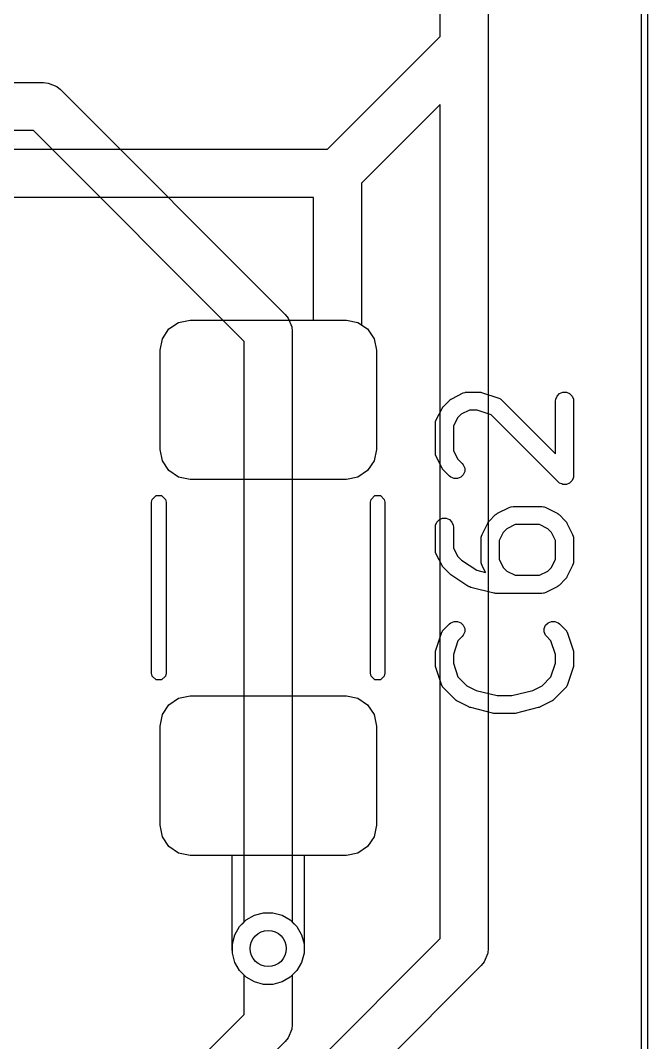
# Model space of a CAD drawing. Header units: inches. Extents: x 1.3 to 5.24, y -7.03 to -1.12.
# Drawn here: x 5.0318 to 5.2372, y -3.0426 to -2.708 of the extents above; entities that cross this region are included whole.
import ezdxf

# ---------------------------------------------------------------- set-up
doc = ezdxf.new("R2010")
doc.units = ezdxf.units.IN
doc.header["$MEASUREMENT"] = 0
for name, color, linetype, true_color in [('B.Cu', 153, 'CONTINUOUS', 0x4d7fc4), ('B.Mask', 4, 'CONTINUOUS', 0x02ffee), ('B.Paste', 132, 'CONTINUOUS', 0x00c2c2), ('B.Silkscreen', 31, 'CONTINUOUS', 0xe8b2a7), ('Edge.Cuts', 254, 'CONTINUOUS', 0xd0d2cd), ('F.Cu', 13, 'CONTINUOUS', 0xc83434), ('F.Mask', 201, 'CONTINUOUS', 0xd864ff), ('F.Paste', 253, 'CONTINUOUS', 0xb4a09a), ('F.Silkscreen', 41, 'CONTINUOUS', 0xf2eda1), ('In1.Cu', 91, 'CONTINUOUS', 0x7fc87f), ('In2.Cu', 33, 'CONTINUOUS', 0xce7d2c)]:
    doc.layers.add(name, color=color, linetype=linetype, true_color=true_color)

msp = doc.modelspace()

# ---------------------------------------------------------------- linework, layer by layer
at = {"layer": 'B.Cu', "linetype": 'CONTINUOUS'}
for p, q in [((5.23524, -7.02657), (5.23524, -1.12303)), ((5.2372, -1.12205), (5.2372, -7.02756)), ((4.88515, -2.72835), (5.03937, -2.72835)), ((5.03937, -2.72835), (5.04091, -2.7285)), ((5.04091, -2.7285), (5.04374, -2.72967)), ((5.04374, -2.72967), (5.04494, -2.73065)), ((5.04494, -2.73065), (5.11856, -2.80427)), ((5.03611, -2.74409), (4.88189, -2.74409)), ((5.10512, -2.8131), (5.03611, -2.74409)), ((5.11856, -2.80427), (5.11954, -2.80547)), ((5.11954, -2.80547), (5.12071, -2.80831)), ((5.12071, -2.80831), (5.12087, -2.80984)), ((5.12087, -2.80984), (5.12087, -3.00312)), ((5.10512, -3.00312), (5.10512, -2.8131)), ((5.10362, -3.00462), (5.10512, -3.00312)), ((5.12087, -3.00312), (5.12236, -3.00462)), ((5.10128, -3.01027), (5.10208, -3.00729)), ((5.10208, -3.00729), (5.10362, -3.00462)), ((5.12236, -3.00462), (5.1239, -3.00729)), ((5.1239, -3.00729), (5.1247, -3.01027)), ((5.10128, -3.01335), (5.10128, -3.01027)), ((5.1247, -3.01027), (5.1247, -3.01335)), ((5.10208, -3.01633), (5.10128, -3.01335)), ((5.1247, -3.01335), (5.1239, -3.01633)), ((5.10362, -3.019), (5.10208, -3.01633)), ((5.1239, -3.01633), (5.12236, -3.019)), ((5.1058, -3.02118), (5.10362, -3.019)), ((5.12236, -3.019), (5.12018, -3.02118)), ((5.10847, -3.02272), (5.1058, -3.02118)), ((5.11145, -3.02352), (5.10847, -3.02272)), ((5.11453, -3.02352), (5.11145, -3.02352)), ((5.11751, -3.02272), (5.11453, -3.02352)), ((5.12018, -3.02118), (5.11751, -3.02272))]:
    msp.add_line(p, q, dxfattribs=at)
at = {"layer": 'B.Cu'}
msp.add_circle((5.11299, -3.01181), 0.00591, dxfattribs=at)
at = {"layer": 'B.Mask', "linetype": 'CONTINUOUS'}
for p, q in [((5.23524, -7.02657), (5.23524, -1.12303)), ((5.2372, -1.12205), (5.2372, -7.02756))]:
    msp.add_line(p, q, dxfattribs=at)
at = {"layer": 'B.Paste', "linetype": 'CONTINUOUS'}
for p, q in [((5.23524, -7.02657), (5.23524, -1.12303)), ((5.2372, -1.12205), (5.2372, -7.02756))]:
    msp.add_line(p, q, dxfattribs=at)
at = {"layer": 'B.Silkscreen', "linetype": 'CONTINUOUS'}
for p, q in [((5.23524, -7.02657), (5.23524, -1.12303)), ((5.2372, -1.12205), (5.2372, -7.02756))]:
    msp.add_line(p, q, dxfattribs=at)
at = {"layer": 'Edge.Cuts', "linetype": 'CONTINUOUS'}
for p, q in [((5.23524, -7.02657), (5.23524, -1.12303)), ((5.2372, -1.12205), (5.2372, -7.02756))]:
    msp.add_line(p, q, dxfattribs=at)
at = {"layer": 'F.Cu', "linetype": 'CONTINUOUS'}
for p, q in [((5.23524, -7.02657), (5.23524, -1.12303)), ((5.2372, -1.12205), (5.2372, -7.02756)), ((5.18504, -2.35787), (5.18504, -2.71654)), ((5.16929, -2.71327), (5.16929, -2.36114)), ((5.13237, -2.7502), (5.16929, -2.71327)), ((5.18504, -2.71654), (5.18504, -3.01181)), ((5.16929, -2.73554), (5.1435, -2.76133)), ((5.16929, -3.00855), (5.16929, -2.73554)), ((5.02756, -2.7502), (5.13237, -2.7502)), ((5.1435, -2.76133), (5.1435, -2.80762)), ((5.12776, -2.76594), (5.02756, -2.76594)), ((5.12776, -2.8061), (5.12776, -2.76594)), ((5.08044, -2.80899), (5.08364, -2.80685)), ((5.08364, -2.80685), (5.0874, -2.8061)), ((5.0874, -2.8061), (5.12776, -2.8061)), ((5.07831, -2.81218), (5.08044, -2.80899)), ((5.1435, -2.80762), (5.14554, -2.80899)), ((5.14554, -2.80899), (5.14768, -2.81218)), ((5.07756, -2.81594), (5.07831, -2.81218)), ((5.14768, -2.81218), (5.14843, -2.81594)), ((5.07756, -2.84843), (5.07756, -2.81594)), ((5.14843, -2.81594), (5.14843, -2.84843)), ((5.07831, -2.85219), (5.07756, -2.84843)), ((5.14843, -2.84843), (5.14768, -2.85219)), ((5.08044, -2.85538), (5.07831, -2.85219)), ((5.14768, -2.85219), (5.14554, -2.85538)), ((5.08364, -2.85752), (5.08044, -2.85538)), ((5.14554, -2.85538), (5.14235, -2.85752)), ((5.0874, -2.85827), (5.08364, -2.85752)), ((5.13858, -2.85827), (5.0874, -2.85827)), ((5.14235, -2.85752), (5.13858, -2.85827)), ((5.08044, -2.93202), (5.08364, -2.92988)), ((5.08364, -2.92988), (5.0874, -2.92913)), ((5.0874, -2.92913), (5.13858, -2.92913)), ((5.13858, -2.92913), (5.14235, -2.92988)), ((5.14235, -2.92988), (5.14554, -2.93202)), ((5.07831, -2.93521), (5.08044, -2.93202)), ((5.14554, -2.93202), (5.14768, -2.93521)), ((5.07756, -2.93898), (5.07831, -2.93521)), ((5.14768, -2.93521), (5.14843, -2.93898)), ((5.07756, -2.97146), (5.07756, -2.93898)), ((5.14843, -2.93898), (5.14843, -2.97146)), ((5.07831, -2.97522), (5.07756, -2.97146)), ((5.14843, -2.97146), (5.14768, -2.97522)), ((5.08044, -2.97842), (5.07831, -2.97522)), ((5.14768, -2.97522), (5.14554, -2.97842)), ((5.08364, -2.98055), (5.08044, -2.97842)), ((5.0874, -2.9813), (5.08364, -2.98055)), ((5.14235, -2.98055), (5.13858, -2.9813)), ((5.14554, -2.97842), (5.14235, -2.98055)), ((5.10118, -2.9813), (5.0874, -2.9813)), ((5.10118, -3.01181), (5.10118, -2.9813)), ((5.13858, -2.9813), (5.1248, -2.9813)), ((5.1248, -2.9813), (5.1248, -3.01181)), ((5.03611, -3.14173), (5.16929, -3.00855)), ((5.10128, -3.01335), (5.10118, -3.01181)), ((5.10208, -3.01633), (5.10128, -3.01335)), ((5.1247, -3.01335), (5.1239, -3.01633)), ((5.1248, -3.01181), (5.1247, -3.01335)), ((5.18489, -3.01335), (5.18371, -3.01619)), ((5.18504, -3.01181), (5.18489, -3.01335)), ((5.18273, -3.01738), (5.04494, -3.15517)), ((5.10362, -3.019), (5.10208, -3.01633)), ((5.1239, -3.01633), (5.12236, -3.019)), ((5.18371, -3.01619), (5.18273, -3.01738)), ((5.10512, -3.0205), (5.10362, -3.019)), ((5.10512, -3.03335), (5.10512, -3.0205)), ((5.12236, -3.019), (5.12087, -3.0205)), ((5.12087, -3.0205), (5.12087, -3.03661)), ((5.03827, -3.1002), (5.10512, -3.03335)), ((5.12087, -3.03661), (5.12071, -3.03815)), ((5.11954, -3.04099), (5.11856, -3.04218)), ((5.12071, -3.03815), (5.11954, -3.04099)), ((5.11856, -3.04218), (5.0471, -3.11364))]:
    msp.add_line(p, q, dxfattribs=at)
at = {"layer": 'F.Cu'}
msp.add_circle((5.11299, -3.01181), 0.00591, dxfattribs=at)
at = {"layer": 'F.Mask', "linetype": 'CONTINUOUS'}
for p, q in [((5.23524, -7.02657), (5.23524, -1.12303)), ((5.2372, -1.12205), (5.2372, -7.02756)), ((5.08044, -2.80899), (5.08364, -2.80685)), ((5.08364, -2.80685), (5.0874, -2.8061)), ((5.0874, -2.8061), (5.13858, -2.8061)), ((5.13858, -2.8061), (5.14235, -2.80685)), ((5.14235, -2.80685), (5.14554, -2.80899)), ((5.07831, -2.81218), (5.08044, -2.80899)), ((5.14554, -2.80899), (5.14768, -2.81218)), ((5.07756, -2.81594), (5.07831, -2.81218)), ((5.14768, -2.81218), (5.14843, -2.81594)), ((5.07756, -2.84843), (5.07756, -2.81594)), ((5.14843, -2.81594), (5.14843, -2.84843)), ((5.07831, -2.85219), (5.07756, -2.84843)), ((5.14843, -2.84843), (5.14768, -2.85219)), ((5.08044, -2.85538), (5.07831, -2.85219)), ((5.14768, -2.85219), (5.14554, -2.85538)), ((5.08364, -2.85752), (5.08044, -2.85538)), ((5.14554, -2.85538), (5.14235, -2.85752)), ((5.0874, -2.85827), (5.08364, -2.85752)), ((5.13858, -2.85827), (5.0874, -2.85827)), ((5.14235, -2.85752), (5.13858, -2.85827)), ((5.08044, -2.93202), (5.08364, -2.92988)), ((5.08364, -2.92988), (5.0874, -2.92913)), ((5.0874, -2.92913), (5.13858, -2.92913)), ((5.13858, -2.92913), (5.14235, -2.92988)), ((5.14235, -2.92988), (5.14554, -2.93202)), ((5.07831, -2.93521), (5.08044, -2.93202)), ((5.14554, -2.93202), (5.14768, -2.93521)), ((5.07756, -2.93898), (5.07831, -2.93521)), ((5.14768, -2.93521), (5.14843, -2.93898)), ((5.07756, -2.97146), (5.07756, -2.93898)), ((5.14843, -2.93898), (5.14843, -2.97146)), ((5.07831, -2.97522), (5.07756, -2.97146)), ((5.14843, -2.97146), (5.14768, -2.97522)), ((5.08044, -2.97842), (5.07831, -2.97522)), ((5.14768, -2.97522), (5.14554, -2.97842)), ((5.08364, -2.98055), (5.08044, -2.97842)), ((5.0874, -2.9813), (5.08364, -2.98055)), ((5.14235, -2.98055), (5.13858, -2.9813)), ((5.14554, -2.97842), (5.14235, -2.98055)), ((5.13858, -2.9813), (5.0874, -2.9813))]:
    msp.add_line(p, q, dxfattribs=at)
at = {"layer": 'F.Paste', "linetype": 'CONTINUOUS'}
for p, q in [((5.23524, -7.02657), (5.23524, -1.12303)), ((5.2372, -1.12205), (5.2372, -7.02756)), ((5.08044, -2.80899), (5.08364, -2.80685)), ((5.08364, -2.80685), (5.0874, -2.8061)), ((5.0874, -2.8061), (5.13858, -2.8061)), ((5.13858, -2.8061), (5.14235, -2.80685)), ((5.14235, -2.80685), (5.14554, -2.80899)), ((5.07831, -2.81218), (5.08044, -2.80899)), ((5.14554, -2.80899), (5.14768, -2.81218)), ((5.07756, -2.81594), (5.07831, -2.81218)), ((5.14768, -2.81218), (5.14843, -2.81594)), ((5.07756, -2.84843), (5.07756, -2.81594)), ((5.14843, -2.81594), (5.14843, -2.84843)), ((5.07831, -2.85219), (5.07756, -2.84843)), ((5.14843, -2.84843), (5.14768, -2.85219)), ((5.08044, -2.85538), (5.07831, -2.85219)), ((5.14768, -2.85219), (5.14554, -2.85538)), ((5.08364, -2.85752), (5.08044, -2.85538)), ((5.14554, -2.85538), (5.14235, -2.85752)), ((5.0874, -2.85827), (5.08364, -2.85752)), ((5.13858, -2.85827), (5.0874, -2.85827)), ((5.14235, -2.85752), (5.13858, -2.85827)), ((5.08044, -2.93202), (5.08364, -2.92988)), ((5.08364, -2.92988), (5.0874, -2.92913)), ((5.0874, -2.92913), (5.13858, -2.92913)), ((5.13858, -2.92913), (5.14235, -2.92988)), ((5.14235, -2.92988), (5.14554, -2.93202)), ((5.07831, -2.93521), (5.08044, -2.93202)), ((5.14554, -2.93202), (5.14768, -2.93521)), ((5.07756, -2.93898), (5.07831, -2.93521)), ((5.14768, -2.93521), (5.14843, -2.93898)), ((5.07756, -2.97146), (5.07756, -2.93898)), ((5.14843, -2.93898), (5.14843, -2.97146)), ((5.07831, -2.97522), (5.07756, -2.97146)), ((5.14843, -2.97146), (5.14768, -2.97522)), ((5.08044, -2.97842), (5.07831, -2.97522)), ((5.14768, -2.97522), (5.14554, -2.97842)), ((5.08364, -2.98055), (5.08044, -2.97842)), ((5.0874, -2.9813), (5.08364, -2.98055)), ((5.14235, -2.98055), (5.13858, -2.9813)), ((5.14554, -2.97842), (5.14235, -2.98055)), ((5.13858, -2.9813), (5.0874, -2.9813))]:
    msp.add_line(p, q, dxfattribs=at)
at = {"layer": 'F.Silkscreen', "linetype": 'CONTINUOUS'}
for p, q in [((5.23524, -7.02657), (5.23524, -1.12303)), ((5.2372, -1.12205), (5.2372, -7.02756)), ((5.17309, -2.83184), (5.17684, -2.82996)), ((5.17684, -2.82996), (5.17738, -2.82975)), ((5.17738, -2.82975), (5.17749, -2.82975)), ((5.17749, -2.82975), (5.17759, -2.82971)), ((5.17759, -2.82971), (5.17816, -2.82965)), ((5.17816, -2.82965), (5.18191, -2.82965)), ((5.18191, -2.82965), (5.1822, -2.82968)), ((5.1822, -2.82968), (5.18228, -2.82967)), ((5.18228, -2.82967), (5.18238, -2.8297)), ((5.18238, -2.8297), (5.18249, -2.82971)), ((5.18249, -2.82971), (5.18256, -2.82974)), ((5.18256, -2.82974), (5.18284, -2.8298)), ((5.18284, -2.8298), (5.18847, -2.83168)), ((5.20758, -2.83096), (5.20839, -2.83015)), ((5.20839, -2.83015), (5.20946, -2.82971)), ((5.20946, -2.82971), (5.21061, -2.82971)), ((5.21061, -2.82971), (5.21167, -2.83015)), ((5.21167, -2.83015), (5.21249, -2.83096)), ((5.17045, -2.83426), (5.17232, -2.83239)), ((5.17232, -2.83239), (5.17255, -2.8322)), ((5.17255, -2.8322), (5.1726, -2.83214)), ((5.1726, -2.83214), (5.17269, -2.83209)), ((5.17269, -2.83209), (5.17277, -2.83202)), ((5.17277, -2.83202), (5.17284, -2.83199)), ((5.17284, -2.83199), (5.17309, -2.83184)), ((5.18847, -2.83168), (5.189, -2.83191)), ((5.189, -2.83191), (5.18908, -2.83198)), ((5.18908, -2.83198), (5.18918, -2.83202)), ((5.18918, -2.83202), (5.18962, -2.83239)), ((5.18962, -2.83239), (5.20708, -2.84985)), ((5.20708, -2.8326), (5.20714, -2.83203)), ((5.20708, -2.84985), (5.20708, -2.8326)), ((5.20714, -2.83203), (5.20758, -2.83096)), ((5.21249, -2.83096), (5.21293, -2.83203)), ((5.21293, -2.83203), (5.21298, -2.8326)), ((5.21298, -2.8326), (5.21298, -2.85697)), ((5.16802, -2.83878), (5.1699, -2.83503)), ((5.1699, -2.83503), (5.17005, -2.83478)), ((5.17005, -2.83478), (5.17008, -2.83471)), ((5.17008, -2.83471), (5.17015, -2.83463)), ((5.17015, -2.83463), (5.1702, -2.83454)), ((5.1702, -2.83454), (5.17026, -2.83449)), ((5.17026, -2.83449), (5.17045, -2.83426)), ((5.17616, -2.8369), (5.17496, -2.8381)), ((5.17886, -2.83555), (5.17616, -2.8369)), ((5.18143, -2.83555), (5.17886, -2.83555)), ((5.18594, -2.83706), (5.18143, -2.83555)), ((5.20794, -2.85906), (5.18594, -2.83706)), ((5.16771, -2.8401), (5.16777, -2.83953)), ((5.16771, -2.84948), (5.16771, -2.8401)), ((5.16777, -2.83953), (5.16781, -2.83943)), ((5.16781, -2.83932), (5.16802, -2.83878)), ((5.16781, -2.83943), (5.16781, -2.83932)), ((5.17496, -2.8381), (5.17361, -2.8408)), ((5.17361, -2.8408), (5.17361, -2.84878)), ((5.16777, -2.85005), (5.16771, -2.84948)), ((5.16781, -2.85015), (5.16777, -2.85005)), ((5.16781, -2.85025), (5.16781, -2.85015)), ((5.16802, -2.8508), (5.16781, -2.85025)), ((5.17361, -2.84878), (5.17496, -2.85148)), ((5.1699, -2.85455), (5.16802, -2.8508)), ((5.17496, -2.85148), (5.1765, -2.85301)), ((5.1765, -2.85301), (5.17687, -2.85346)), ((5.17687, -2.85346), (5.17731, -2.85452)), ((5.17005, -2.85479), (5.1699, -2.85455)), ((5.17008, -2.85487), (5.17005, -2.85479)), ((5.17015, -2.85495), (5.17008, -2.85487)), ((5.1702, -2.85503), (5.17015, -2.85495)), ((5.17026, -2.85509), (5.1702, -2.85503)), ((5.17045, -2.85531), (5.17026, -2.85509)), ((5.17232, -2.85719), (5.17045, -2.85531)), ((5.17687, -2.85674), (5.17605, -2.85755)), ((5.17731, -2.85568), (5.17687, -2.85674)), ((5.17731, -2.85452), (5.17731, -2.85568)), ((5.21298, -2.85697), (5.21293, -2.85755)), ((5.17277, -2.85755), (5.17232, -2.85719)), ((5.17384, -2.858), (5.17277, -2.85755)), ((5.17499, -2.858), (5.17384, -2.858)), ((5.17605, -2.85755), (5.17499, -2.858)), ((5.20839, -2.85943), (5.20794, -2.85906)), ((5.20914, -2.85974), (5.20839, -2.85943)), ((5.20946, -2.85987), (5.20914, -2.85974)), ((5.21061, -2.85987), (5.20946, -2.85987)), ((5.20946, -2.85987), (5.20946, -2.85987)), ((5.21167, -2.85943), (5.21061, -2.85987)), ((5.21249, -2.85861), (5.21167, -2.85943)), ((5.2128, -2.85786), (5.21249, -2.85861)), ((5.21293, -2.85755), (5.2128, -2.85786)), ((5.07498, -2.86479), (5.07626, -2.86352)), ((5.07626, -2.86352), (5.07807, -2.86352)), ((5.07807, -2.86352), (5.07935, -2.86479)), ((5.14664, -2.86479), (5.14791, -2.86352)), ((5.14791, -2.86352), (5.14972, -2.86352)), ((5.14972, -2.86352), (5.151, -2.86479)), ((5.0748, -2.8657), (5.07498, -2.86479)), ((5.0748, -2.9217), (5.0748, -2.8657)), ((5.07935, -2.86479), (5.07953, -2.8657)), ((5.07953, -2.8657), (5.07953, -2.9217)), ((5.14646, -2.8657), (5.14664, -2.86479)), ((5.14646, -2.9217), (5.14646, -2.8657)), ((5.151, -2.86479), (5.15118, -2.8657)), ((5.15118, -2.8657), (5.15118, -2.9217)), ((5.19258, -2.8672), (5.19316, -2.86714)), ((5.19316, -2.86714), (5.20253, -2.86714)), ((5.20253, -2.86714), (5.20311, -2.8672)), ((5.18545, -2.87176), (5.18732, -2.86988)), ((5.18732, -2.86988), (5.18755, -2.8697)), ((5.18755, -2.8697), (5.1876, -2.86964)), ((5.1876, -2.86964), (5.18769, -2.86958)), ((5.18769, -2.86958), (5.18777, -2.86952)), ((5.18777, -2.86952), (5.18784, -2.86949)), ((5.18784, -2.86949), (5.18809, -2.86933)), ((5.18809, -2.86933), (5.19184, -2.86746)), ((5.19184, -2.86746), (5.19238, -2.86725)), ((5.19238, -2.86725), (5.19249, -2.86724)), ((5.19249, -2.86724), (5.19258, -2.8672)), ((5.20311, -2.8672), (5.20321, -2.86724)), ((5.20321, -2.86724), (5.20331, -2.86725)), ((5.20331, -2.86725), (5.20385, -2.86746)), ((5.20385, -2.86746), (5.2076, -2.86933)), ((5.2076, -2.86933), (5.20785, -2.86949)), ((5.20785, -2.86949), (5.20792, -2.86952)), ((5.20792, -2.86952), (5.208, -2.86958)), ((5.208, -2.86958), (5.20809, -2.86964)), ((5.20809, -2.86964), (5.20814, -2.8697)), ((5.20814, -2.8697), (5.20837, -2.86988)), ((5.20837, -2.86988), (5.21025, -2.87176)), ((5.16771, -2.87385), (5.16777, -2.87327)), ((5.16771, -2.88135), (5.16771, -2.87385)), ((5.16777, -2.87327), (5.16821, -2.87221)), ((5.16821, -2.87221), (5.16902, -2.87139)), ((5.16902, -2.87139), (5.17009, -2.87095)), ((5.17009, -2.87095), (5.17124, -2.87095)), ((5.17124, -2.87095), (5.1723, -2.87139)), ((5.1723, -2.87139), (5.17312, -2.87221)), ((5.17312, -2.87221), (5.17356, -2.87327)), ((5.17356, -2.87327), (5.17361, -2.87385)), ((5.17361, -2.87385), (5.17361, -2.88065)), ((5.18302, -2.87628), (5.18489, -2.87253)), ((5.18489, -2.87253), (5.18505, -2.87228)), ((5.18505, -2.87228), (5.18508, -2.87221)), ((5.18508, -2.87221), (5.18515, -2.87213)), ((5.18515, -2.87213), (5.1852, -2.87204)), ((5.1852, -2.87204), (5.18526, -2.87199)), ((5.18526, -2.87199), (5.18545, -2.87176)), ((5.19386, -2.87305), (5.19116, -2.8744)), ((5.20184, -2.87305), (5.19386, -2.87305)), ((5.20453, -2.8744), (5.20184, -2.87305)), ((5.21025, -2.87176), (5.21043, -2.87199)), ((5.21043, -2.87199), (5.21049, -2.87204)), ((5.21049, -2.87204), (5.21055, -2.87213)), ((5.21055, -2.87213), (5.21061, -2.87221)), ((5.21061, -2.87221), (5.21064, -2.87228)), ((5.21064, -2.87228), (5.2108, -2.87253)), ((5.2108, -2.87253), (5.21267, -2.87628)), ((5.18271, -2.8776), (5.18276, -2.87702)), ((5.18276, -2.87702), (5.1828, -2.87692)), ((5.1828, -2.87692), (5.18281, -2.87682)), ((5.18281, -2.87682), (5.18302, -2.87628)), ((5.18996, -2.8756), (5.18861, -2.87829)), ((5.19116, -2.8744), (5.18996, -2.8756)), ((5.20573, -2.8756), (5.20453, -2.8744)), ((5.20708, -2.87829), (5.20573, -2.8756)), ((5.21267, -2.87628), (5.21288, -2.87682)), ((5.21288, -2.87682), (5.21289, -2.87692)), ((5.21289, -2.87692), (5.21293, -2.87702)), ((5.21293, -2.87702), (5.21298, -2.8776)), ((5.18271, -2.8851), (5.18271, -2.8776)), ((5.18861, -2.87829), (5.18861, -2.8844)), ((5.20708, -2.8844), (5.20708, -2.87829)), ((5.21298, -2.8776), (5.21298, -2.8851)), ((5.16777, -2.88192), (5.16771, -2.88135)), ((5.16781, -2.88202), (5.16777, -2.88192)), ((5.16781, -2.88213), (5.16781, -2.88202)), ((5.16802, -2.88267), (5.16781, -2.88213)), ((5.1699, -2.88642), (5.16802, -2.88267)), ((5.17361, -2.88065), (5.17496, -2.88335)), ((5.17496, -2.88335), (5.17629, -2.88468)), ((5.17005, -2.88666), (5.1699, -2.88642)), ((5.17008, -2.88674), (5.17005, -2.88666)), ((5.17015, -2.88682), (5.17008, -2.88674)), ((5.1702, -2.88691), (5.17015, -2.88682)), ((5.17026, -2.88696), (5.1702, -2.88691)), ((5.17045, -2.88718), (5.17026, -2.88696)), ((5.17232, -2.88906), (5.17045, -2.88718)), ((5.17629, -2.88468), (5.18125, -2.88798)), ((5.18276, -2.88567), (5.18271, -2.8851)), ((5.1828, -2.88577), (5.18276, -2.88567)), ((5.18281, -2.88588), (5.1828, -2.88577)), ((5.18302, -2.88642), (5.18281, -2.88588)), ((5.18417, -2.88871), (5.18302, -2.88642)), ((5.18861, -2.8844), (5.18996, -2.8871)), ((5.18996, -2.8871), (5.19116, -2.88829)), ((5.20453, -2.88829), (5.20573, -2.8871)), ((5.20573, -2.8871), (5.20708, -2.8844)), ((5.21267, -2.88642), (5.2108, -2.89017)), ((5.21288, -2.88588), (5.21267, -2.88642)), ((5.21289, -2.88577), (5.21288, -2.88588)), ((5.21293, -2.88567), (5.21289, -2.88577)), ((5.21298, -2.8851), (5.21293, -2.88567)), ((5.17233, -2.88906), (5.17232, -2.88906)), ((5.17256, -2.88925), (5.17233, -2.88906)), ((5.17233, -2.88906), (5.17233, -2.88906)), ((5.17277, -2.88943), (5.17256, -2.88925)), ((5.1784, -2.89318), (5.17277, -2.88943)), ((5.17277, -2.88943), (5.17277, -2.88943)), ((5.17277, -2.88943), (5.17277, -2.88943)), ((5.18125, -2.88798), (5.18417, -2.88871)), ((5.19116, -2.88829), (5.19386, -2.88964)), ((5.19386, -2.88964), (5.20184, -2.88964)), ((5.20184, -2.88964), (5.20453, -2.88829)), ((5.21055, -2.89057), (5.21049, -2.89066)), ((5.21061, -2.89049), (5.21055, -2.89057)), ((5.21064, -2.89041), (5.21061, -2.89049)), ((5.2108, -2.89017), (5.21064, -2.89041)), ((5.17872, -2.89335), (5.1784, -2.89318)), ((5.17877, -2.89339), (5.17872, -2.89335)), ((5.17884, -2.89341), (5.17877, -2.89339)), ((5.17891, -2.89345), (5.17884, -2.89341)), ((5.17898, -2.89346), (5.17891, -2.89345)), ((5.17932, -2.89358), (5.17898, -2.89346)), ((5.18682, -2.89546), (5.17932, -2.89358)), ((5.2076, -2.89336), (5.20385, -2.89524)), ((5.20785, -2.8932), (5.2076, -2.89336)), ((5.20792, -2.89318), (5.20785, -2.8932)), ((5.208, -2.89311), (5.20792, -2.89318)), ((5.20809, -2.89305), (5.208, -2.89311)), ((5.20814, -2.89299), (5.20809, -2.89305)), ((5.20837, -2.89281), (5.20814, -2.89299)), ((5.21025, -2.89093), (5.20837, -2.89281)), ((5.21043, -2.89071), (5.21025, -2.89093)), ((5.21049, -2.89066), (5.21043, -2.89071)), ((5.18692, -2.89547), (5.18682, -2.89546)), ((5.18696, -2.89549), (5.18692, -2.89547)), ((5.18718, -2.89551), (5.18696, -2.89549)), ((5.18739, -2.89554), (5.18718, -2.89551)), ((5.18743, -2.89554), (5.18739, -2.89554)), ((5.18754, -2.89555), (5.18743, -2.89554)), ((5.20253, -2.89555), (5.18754, -2.89555)), ((5.20311, -2.89549), (5.20253, -2.89555)), ((5.20321, -2.89545), (5.20311, -2.89549)), ((5.20331, -2.89544), (5.20321, -2.89545)), ((5.20385, -2.89524), (5.20331, -2.89544)), ((5.17045, -2.90738), (5.17232, -2.9055)), ((5.17232, -2.9055), (5.17277, -2.90514)), ((5.17277, -2.90514), (5.17384, -2.9047)), ((5.17384, -2.9047), (5.17499, -2.9047)), ((5.17499, -2.9047), (5.17605, -2.90514)), ((5.17605, -2.90514), (5.17687, -2.90595)), ((5.17687, -2.90595), (5.17731, -2.90702)), ((5.17731, -2.90702), (5.17731, -2.90817)), ((5.20339, -2.90702), (5.20383, -2.90595)), ((5.20339, -2.90817), (5.20339, -2.90702)), ((5.20383, -2.90595), (5.20464, -2.90514)), ((5.20464, -2.90514), (5.20571, -2.9047)), ((5.20571, -2.9047), (5.20686, -2.9047)), ((5.20686, -2.9047), (5.20792, -2.90514)), ((5.20792, -2.90514), (5.20837, -2.9055)), ((5.20837, -2.9055), (5.21025, -2.90738)), ((5.16786, -2.91416), (5.16974, -2.90853)), ((5.16974, -2.90853), (5.16997, -2.90801)), ((5.16997, -2.90801), (5.17004, -2.90793)), ((5.17004, -2.90793), (5.17008, -2.90783)), ((5.17008, -2.90783), (5.17045, -2.90738)), ((5.1765, -2.90968), (5.17512, -2.91106)), ((5.17687, -2.90923), (5.1765, -2.90968)), ((5.17731, -2.90817), (5.17687, -2.90923)), ((5.20383, -2.90923), (5.20339, -2.90817)), ((5.20419, -2.90968), (5.20383, -2.90923)), ((5.20558, -2.91106), (5.20419, -2.90968)), ((5.21025, -2.90738), (5.21061, -2.90783)), ((5.21061, -2.90783), (5.21065, -2.90793)), ((5.21065, -2.90793), (5.21072, -2.90801)), ((5.21072, -2.90801), (5.21096, -2.90853)), ((5.21096, -2.90853), (5.21283, -2.91416)), ((5.17512, -2.91106), (5.17361, -2.91557)), ((5.20708, -2.91557), (5.20558, -2.91106)), ((5.16771, -2.91509), (5.16774, -2.9148)), ((5.16771, -2.91884), (5.16771, -2.91509)), ((5.16773, -2.91472), (5.16776, -2.91462)), ((5.16774, -2.9148), (5.16773, -2.91472)), ((5.16776, -2.91462), (5.16777, -2.91452)), ((5.16777, -2.91452), (5.1678, -2.91444)), ((5.1678, -2.91444), (5.16786, -2.91416)), ((5.17361, -2.91557), (5.17361, -2.91836)), ((5.20708, -2.91836), (5.20708, -2.91557)), ((5.21283, -2.91416), (5.2129, -2.91444)), ((5.2129, -2.91444), (5.21293, -2.91452)), ((5.21293, -2.91452), (5.21294, -2.91462)), ((5.21294, -2.91462), (5.21296, -2.91472)), ((5.21296, -2.91472), (5.21296, -2.9148)), ((5.21296, -2.9148), (5.21298, -2.91509)), ((5.21298, -2.91509), (5.21298, -2.91884)), ((5.16774, -2.91913), (5.16771, -2.91884)), ((5.16773, -2.91921), (5.16774, -2.91913)), ((5.16776, -2.91931), (5.16773, -2.91921)), ((5.16777, -2.91942), (5.16776, -2.91931)), ((5.1678, -2.91949), (5.16777, -2.91942)), ((5.16786, -2.91978), (5.1678, -2.91949)), ((5.16974, -2.9254), (5.16786, -2.91978)), ((5.17361, -2.91836), (5.17512, -2.92287)), ((5.20558, -2.92287), (5.20708, -2.91836)), ((5.21283, -2.91978), (5.21096, -2.9254)), ((5.2129, -2.91949), (5.21283, -2.91978)), ((5.21293, -2.91942), (5.2129, -2.91949)), ((5.21294, -2.91931), (5.21293, -2.91942)), ((5.21296, -2.91921), (5.21294, -2.91931)), ((5.21298, -2.91884), (5.21296, -2.91913)), ((5.21296, -2.91913), (5.21296, -2.91921)), ((5.07498, -2.92261), (5.0748, -2.9217)), ((5.07626, -2.92389), (5.07498, -2.92261)), ((5.07807, -2.92389), (5.07626, -2.92389)), ((5.07935, -2.92261), (5.07807, -2.92389)), ((5.07953, -2.9217), (5.07935, -2.92261)), ((5.14664, -2.92261), (5.14646, -2.9217)), ((5.14791, -2.92389), (5.14664, -2.92261)), ((5.14972, -2.92389), (5.14791, -2.92389)), ((5.151, -2.92261), (5.14972, -2.92389)), ((5.15118, -2.9217), (5.151, -2.92261)), ((5.17512, -2.92287), (5.17804, -2.92579)), ((5.20266, -2.92579), (5.20558, -2.92287)), ((5.16997, -2.92593), (5.16974, -2.9254)), ((5.17004, -2.92601), (5.16997, -2.92593)), ((5.17008, -2.92611), (5.17004, -2.92601)), ((5.17045, -2.92655), (5.17008, -2.92611)), ((5.1742, -2.9303), (5.17045, -2.92655)), ((5.17804, -2.92579), (5.18107, -2.9273)), ((5.18107, -2.9273), (5.1879, -2.92901)), ((5.1928, -2.92901), (5.19963, -2.9273)), ((5.19963, -2.9273), (5.20266, -2.92579)), ((5.21025, -2.92655), (5.2065, -2.9303)), ((5.21061, -2.92611), (5.21025, -2.92655)), ((5.21065, -2.92601), (5.21061, -2.92611)), ((5.21072, -2.92593), (5.21065, -2.92601)), ((5.21096, -2.9254), (5.21072, -2.92593)), ((5.17442, -2.93049), (5.1742, -2.9303)), ((5.17448, -2.93055), (5.17442, -2.93049)), ((5.17456, -2.9306), (5.17448, -2.93055)), ((5.17465, -2.93067), (5.17456, -2.9306)), ((5.17472, -2.9307), (5.17465, -2.93067)), ((5.17497, -2.93086), (5.17472, -2.9307)), ((5.1879, -2.92901), (5.1928, -2.92901)), ((5.20598, -2.9307), (5.20573, -2.93086)), ((5.20605, -2.93067), (5.20598, -2.9307)), ((5.20613, -2.9306), (5.20605, -2.93067)), ((5.20622, -2.93055), (5.20613, -2.9306)), ((5.20627, -2.93049), (5.20622, -2.93055)), ((5.2065, -2.9303), (5.20627, -2.93049)), ((5.17872, -2.93273), (5.17497, -2.93086)), ((5.17876, -2.93275), (5.17872, -2.93273)), ((5.17877, -2.93276), (5.17876, -2.93275)), ((5.17902, -2.93285), (5.17877, -2.93276)), ((5.17926, -2.93294), (5.17902, -2.93285)), ((5.17928, -2.93294), (5.17926, -2.93294)), ((5.17932, -2.93295), (5.17928, -2.93294)), ((5.18682, -2.93483), (5.17932, -2.93295)), ((5.20137, -2.93295), (5.19388, -2.93483)), ((5.20142, -2.93294), (5.20137, -2.93295)), ((5.20144, -2.93294), (5.20142, -2.93294)), ((5.20168, -2.93285), (5.20144, -2.93294)), ((5.20192, -2.93276), (5.20168, -2.93285)), ((5.20194, -2.93275), (5.20192, -2.93276)), ((5.20198, -2.93273), (5.20194, -2.93275)), ((5.20573, -2.93086), (5.20198, -2.93273)), ((5.18692, -2.93484), (5.18682, -2.93483)), ((5.18696, -2.93486), (5.18692, -2.93484)), ((5.18718, -2.93488), (5.18696, -2.93486)), ((5.18739, -2.93491), (5.18718, -2.93488)), ((5.18743, -2.93491), (5.18739, -2.93491)), ((5.18754, -2.93492), (5.18743, -2.93491)), ((5.19316, -2.93492), (5.18754, -2.93492)), ((5.19326, -2.93491), (5.19316, -2.93492)), ((5.1933, -2.93491), (5.19326, -2.93491)), ((5.19352, -2.93488), (5.1933, -2.93491)), ((5.19374, -2.93486), (5.19352, -2.93488)), ((5.19378, -2.93484), (5.19374, -2.93486)), ((5.19388, -2.93483), (5.19378, -2.93484))]:
    msp.add_line(p, q, dxfattribs=at)
at = {"layer": 'In1.Cu', "linetype": 'CONTINUOUS'}
for p, q in [((5.23524, -7.02657), (5.23524, -1.12303)), ((5.2372, -1.12205), (5.2372, -7.02756)), ((5.1058, -3.00244), (5.10847, -3.0009)), ((5.10847, -3.0009), (5.11145, -3.0001)), ((5.11145, -3.0001), (5.11453, -3.0001)), ((5.11453, -3.0001), (5.11751, -3.0009)), ((5.11751, -3.0009), (5.12018, -3.00244)), ((5.10362, -3.00462), (5.1058, -3.00244)), ((5.12018, -3.00244), (5.12236, -3.00462)), ((5.10128, -3.01027), (5.10208, -3.00729)), ((5.10208, -3.00729), (5.10362, -3.00462)), ((5.12236, -3.00462), (5.1239, -3.00729)), ((5.1239, -3.00729), (5.1247, -3.01027)), ((5.10128, -3.01335), (5.10128, -3.01027)), ((5.1247, -3.01027), (5.1247, -3.01335)), ((5.10208, -3.01633), (5.10128, -3.01335)), ((5.1247, -3.01335), (5.1239, -3.01633)), ((5.10362, -3.019), (5.10208, -3.01633)), ((5.1239, -3.01633), (5.12236, -3.019)), ((5.1058, -3.02118), (5.10362, -3.019)), ((5.12236, -3.019), (5.12018, -3.02118)), ((5.10847, -3.02272), (5.1058, -3.02118)), ((5.11145, -3.02352), (5.10847, -3.02272)), ((5.11453, -3.02352), (5.11145, -3.02352)), ((5.11751, -3.02272), (5.11453, -3.02352)), ((5.12018, -3.02118), (5.11751, -3.02272))]:
    msp.add_line(p, q, dxfattribs=at)
at = {"layer": 'In1.Cu'}
msp.add_circle((5.11299, -3.01181), 0.00591, dxfattribs=at)
at = {"layer": 'In2.Cu', "linetype": 'CONTINUOUS'}
for p, q in [((5.23524, -7.02657), (5.23524, -1.12303)), ((5.2372, -1.12205), (5.2372, -7.02756)), ((5.1058, -3.00244), (5.10847, -3.0009)), ((5.10847, -3.0009), (5.11145, -3.0001)), ((5.11145, -3.0001), (5.11453, -3.0001)), ((5.11453, -3.0001), (5.11751, -3.0009)), ((5.11751, -3.0009), (5.12018, -3.00244)), ((5.10362, -3.00462), (5.1058, -3.00244)), ((5.12018, -3.00244), (5.12236, -3.00462)), ((5.10128, -3.01027), (5.10208, -3.00729)), ((5.10208, -3.00729), (5.10362, -3.00462)), ((5.12236, -3.00462), (5.1239, -3.00729)), ((5.1239, -3.00729), (5.1247, -3.01027)), ((5.10128, -3.01335), (5.10128, -3.01027)), ((5.1247, -3.01027), (5.1247, -3.01335)), ((5.10208, -3.01633), (5.10128, -3.01335)), ((5.1247, -3.01335), (5.1239, -3.01633)), ((5.10362, -3.019), (5.10208, -3.01633)), ((5.1239, -3.01633), (5.12236, -3.019)), ((5.1058, -3.02118), (5.10362, -3.019)), ((5.12236, -3.019), (5.12018, -3.02118)), ((5.10847, -3.02272), (5.1058, -3.02118)), ((5.11145, -3.02352), (5.10847, -3.02272)), ((5.11453, -3.02352), (5.11145, -3.02352)), ((5.11751, -3.02272), (5.11453, -3.02352)), ((5.12018, -3.02118), (5.11751, -3.02272))]:
    msp.add_line(p, q, dxfattribs=at)
at = {"layer": 'In2.Cu'}
msp.add_circle((5.11299, -3.01181), 0.00591, dxfattribs=at)

doc.saveas('drawing.dxf')
